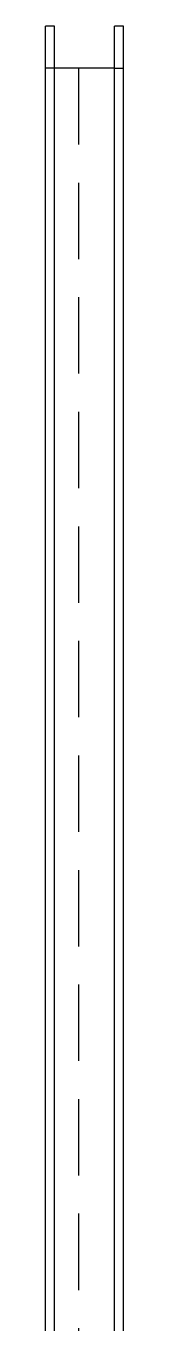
# Model space of a CAD drawing. Header units: centimetres. Extents: x -2 to 12, y 0 to 217.
import ezdxf

# ---------------------------------------------------------------- set-up
doc = ezdxf.new("R2010")
doc.units = ezdxf.units.CM
doc.linetypes.add('DASHED', pattern=[19.05, 12.7, -6.35])
for name, color, linetype in [('ATS-Pena 2', 2, 'Continuous'), ('ATS-Pena 5', 5, 'Continuous'), ('ATS-Projeções', 1, 'DASHED'), ('ATS-Sólidos', 9, 'Continuous')]:
    doc.layers.add(name, color=color, linetype=linetype)

msp = doc.modelspace()

# ---------------------------------------------------------------- linework, layer by layer
at = {"layer": 'ATS-Pena 2'}
for p, q in [((0, 217), (-1.5, 217)), ((-1.5, 210), (-1.5, 217)), ((11.5, 217), (10, 217)), ((11.5, 210), (11.5, 217)), ((-1.5, 0), (-1.5, 210)), ((11.5, 0), (11.5, 210))]:
    msp.add_line(p, q, dxfattribs=at)

# ---------------------------------------------------------------- wipeouts: each hides what was drawn before it
msp.add_wipeout([(0, 210), (10, 210), (10, 0), (0, 0)]).dxf.layer = 'ATS-Sólidos'

# ---------------------------------------------------------------- next in the draw order: linework, layer by layer
for p, q in [((0, 210), (0, 217)), ((10, 210), (10, 217))]:
    msp.add_line(p, q, dxfattribs=at)
at = {"layer": 'ATS-Pena 5'}
for p, q in [((0, 0), (0, 210)), ((10, 0), (10, 210))]:
    msp.add_line(p, q, dxfattribs=at)
at = {"layer": 'ATS-Projeções'}
for p, q in [((0, 210), (-1.5, 210)), ((10, 210), (0, 210)), ((4, 210), (4, 0)), ((10, 210), (11.5, 210))]:
    msp.add_line(p, q, dxfattribs=at)

doc.saveas('drawing.dxf')
